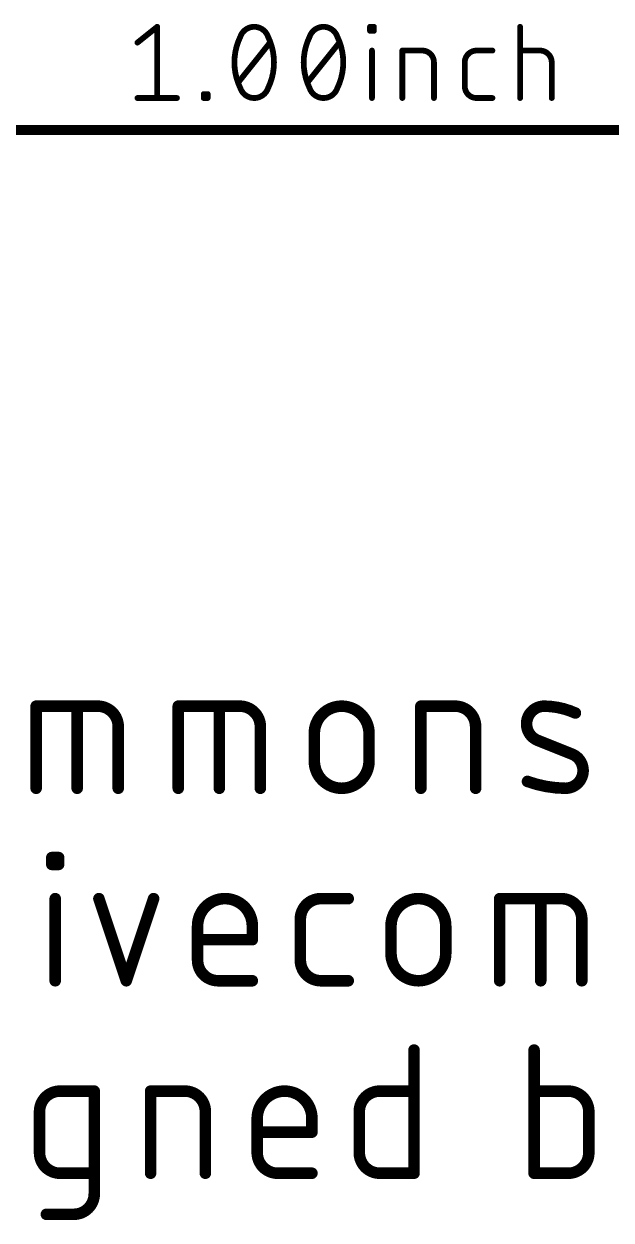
# Model space of a CAD drawing. Extents: x -28.1 to 58.5, y -25.8 to 33.8.
# Drawn here: x 8.48 to 16.23, y -25.81 to -10.03 of the extents above; entities that cross this region are included whole.
import ezdxf

# ---------------------------------------------------------------- set-up
doc = ezdxf.new("R2010")
doc.units = 0
doc.layers.add('47', color=253, linetype='CONTINUOUS')
doc.layers.add('51', color=253, linetype='CONTINUOUS')

msp = doc.modelspace()

# ---------------------------------------------------------------- linework, layer by layer
at = {"layer": '47'}
for points, const_width in [([(9.98, -10.2769), (10.2411, -10.0681)], 0.0762), ([(10.2411, -10.0681), (10.2411, -11.0079)], 0.0762), ([(13.0496, -10.1203), (13.0496, -10.0681)], 0.0762), ([(13.0496, -10.0681), (13.1018, -10.0681)], 0.0762), ([(13.1018, -10.1203), (13.0496, -10.1203)], 0.0762), ([(13.1018, -10.0681), (13.1018, -10.1203)], 0.0762), ([(15.0309, -11.0079), (15.0309, -10.0681)], 0.0762), ([(11.3124, -10.7991), (11.7301, -10.2769)], 0.0762), ([(12.2268, -10.7991), (12.6445, -10.2769)], 0.0762), ([(13.0757, -11.0079), (13.0757, -10.3814)], 0.0762), ([(13.4764, -11.0079), (13.4764, -10.3814)], 0.0762), ([(13.4764, -10.3814), (13.7375, -10.3814)], 0.0762), ([(14.4571, -10.3814), (14.6659, -10.3814)], 0.0762), ([(15.0309, -10.3814), (15.292, -10.3814)], 0.0762), ([(13.8941, -10.538), (13.8941, -11.0079)], 0.0762), ([(14.3004, -10.8513), (14.3004, -10.538)], 0.0762), ([(15.4486, -10.538), (15.4486, -11.0079)], 0.0762), ([(9.98, -11.0079), (10.5021, -11.0079)], 0.0762), ([(10.855, -11.0079), (10.855, -10.9557)], 0.0762), ([(10.855, -10.9557), (10.9072, -10.9557)], 0.0762), ([(10.9072, -11.0079), (10.855, -11.0079)], 0.0762), ([(10.9072, -10.9557), (10.9072, -11.0079)], 0.0762), ([(14.6659, -11.0079), (14.4571, -11.0079)], 0.0762), ([(0.065, -11.43), (25.335, -11.43)], 0.13)]:
    msp.add_lwpolyline(points, dxfattribs=dict(at, const_width=const_width))
for points, const_width in [([(10.2601, -10.0681, 1), (10.222, -10.0681)], 0.0381), ([(10.253, -10.083, 1), (10.2292, -10.0532)], 0.0381), ([(11.5212, -10.0681, 0.3205), (11.3385, -10.1986)], 0.0762), ([(11.704, -10.1986, 0.3205), (11.5212, -10.0681)], 0.0762), ([(11.5212, -10.0491, 1), (11.5212, -10.0871)], 0.0381), ([(11.5212, -10.0871, 1), (11.5212, -10.0491)], 0.0381), ([(12.4356, -10.0681, 0.3205), (12.2529, -10.1986)], 0.0762), ([(12.6184, -10.1986, 0.3205), (12.4356, -10.0681)], 0.0762), ([(12.4356, -10.0491, 1), (12.4356, -10.0871)], 0.0381), ([(12.4356, -10.0871, 1), (12.4356, -10.0491)], 0.0381), ([(13.0686, -10.0681, 1), (13.0305, -10.0681)], 0.0381), ([(13.0305, -10.1203, 1), (13.0686, -10.1203)], 0.0381), ([(13.0496, -10.0491, 1), (13.0496, -10.0872)], 0.0381), ([(13.0496, -10.1013, 1), (13.0496, -10.1394)], 0.0381), ([(13.1208, -10.0681, 1), (13.0827, -10.0681)], 0.0381), ([(13.0827, -10.1203, 1), (13.1208, -10.1203)], 0.0381), ([(13.1018, -10.0872, 1), (13.1018, -10.0491)], 0.0381), ([(13.1018, -10.1394, 1), (13.1018, -10.1013)], 0.0381), ([(15.05, -10.0681, 1), (15.0119, -10.0681)], 0.0381), ([(9.9681, -10.2621, 1), (9.9919, -10.2918)], 0.0381), ([(11.3385, -10.1986, 0.1139), (11.2602, -10.538)], 0.0762), ([(11.3205, -10.1924, 1), (11.3565, -10.2048)], 0.0381), ([(11.3556, -10.207, 1), (11.3214, -10.1903)], 0.0381), ([(11.7211, -10.1903, 1), (11.6868, -10.207)], 0.0381), ([(11.7823, -10.538, 0.1139), (11.704, -10.1986)], 0.0762), ([(11.6859, -10.2048, 1), (11.722, -10.1925)], 0.0381), ([(11.7449, -10.2888, 1), (11.7152, -10.265)], 0.0381), ([(12.2529, -10.1986, 0.1139), (12.1746, -10.538)], 0.0762), ([(12.2349, -10.1924, 1), (12.2709, -10.2048)], 0.0381), ([(12.27, -10.207, 1), (12.2358, -10.1903)], 0.0381), ([(12.6355, -10.1903, 1), (12.6012, -10.207)], 0.0381), ([(12.6967, -10.538, 0.1139), (12.6184, -10.1986)], 0.0762), ([(12.6003, -10.2048, 1), (12.6364, -10.1925)], 0.0381), ([(12.6593, -10.2888, 1), (12.6296, -10.265)], 0.0381), ([(13.0947, -10.3814, 1), (13.0566, -10.3814)], 0.0381), ([(13.4764, -10.3623, 1), (13.4764, -10.4004)], 0.0381), ([(13.4955, -10.3814, 1), (13.4574, -10.3814)], 0.0381), ([(13.7375, -10.3623, 1), (13.7375, -10.4004)], 0.0381), ([(13.8941, -10.538, 0.4142), (13.7375, -10.3814)], 0.0762), ([(13.7375, -10.4004, 1), (13.7375, -10.3623)], 0.0381), ([(14.4571, -10.3814, 0.4142), (14.3004, -10.538)], 0.0762), ([(14.4571, -10.3623, 1), (14.4571, -10.4004)], 0.0381), ([(14.4571, -10.4004, 1), (14.4571, -10.3623)], 0.0381), ([(14.6659, -10.4004, 1), (14.6659, -10.3623)], 0.0381), ([(15.0309, -10.3623, 1), (15.0309, -10.4004)], 0.0381), ([(15.292, -10.3623, 1), (15.292, -10.4004)], 0.0381), ([(15.4486, -10.538, 0.4142), (15.292, -10.3814)], 0.0762), ([(15.292, -10.4004, 1), (15.292, -10.3623)], 0.0381), ([(11.2792, -10.538, 1), (11.2411, -10.538)], 0.0381), ([(11.2411, -10.538, 1), (11.2792, -10.538)], 0.0381), ([(11.2602, -10.538, 0.1139), (11.3385, -10.8774)], 0.0762), ([(11.704, -10.8774, 0.1139), (11.7823, -10.538)], 0.0762), ([(11.8013, -10.538, 1), (11.7632, -10.538)], 0.0381), ([(11.7632, -10.538, 1), (11.8013, -10.538)], 0.0381), ([(12.1936, -10.538, 1), (12.1555, -10.538)], 0.0381), ([(12.1555, -10.538, 1), (12.1936, -10.538)], 0.0381), ([(12.1746, -10.538, 0.1139), (12.2529, -10.8774)], 0.0762), ([(12.6184, -10.8774, 0.1139), (12.6967, -10.538)], 0.0762), ([(12.7157, -10.538, 1), (12.6776, -10.538)], 0.0381), ([(12.6776, -10.538, 1), (12.7157, -10.538)], 0.0381), ([(13.9132, -10.538, 1), (13.8751, -10.538)], 0.0381), ([(13.8751, -10.538, 1), (13.9132, -10.538)], 0.0381), ([(14.3195, -10.538, 1), (14.2814, -10.538)], 0.0381), ([(14.2814, -10.538, 1), (14.3195, -10.538)], 0.0381), ([(15.4677, -10.538, 1), (15.4296, -10.538)], 0.0381), ([(15.4296, -10.538, 1), (15.4677, -10.538)], 0.0381), ([(11.2975, -10.7872, 1), (11.3272, -10.811)], 0.0381), ([(11.3385, -10.8774, 0.3205), (11.5212, -11.0079)], 0.0762), ([(11.3565, -10.8712, 1), (11.3205, -10.8836)], 0.0381), ([(11.3214, -10.8857, 1), (11.3556, -10.869)], 0.0381), ([(11.5212, -11.0079, 0.3205), (11.704, -10.8774)], 0.0762), ([(11.6868, -10.869, 1), (11.7211, -10.8857)], 0.0381), ([(11.722, -10.8836, 1), (11.6859, -10.8712)], 0.0381), ([(12.2119, -10.7872, 1), (12.2416, -10.811)], 0.0381), ([(12.2529, -10.8774, 0.3205), (12.4356, -11.0079)], 0.0762), ([(12.2709, -10.8712, 1), (12.2349, -10.8836)], 0.0381), ([(12.2358, -10.8857, 1), (12.27, -10.869)], 0.0381), ([(12.4356, -11.0079, 0.3205), (12.6184, -10.8774)], 0.0762), ([(12.6012, -10.869, 1), (12.6355, -10.8857)], 0.0381), ([(12.6364, -10.8836, 1), (12.6003, -10.8712)], 0.0381), ([(14.3004, -10.8513, 0.4142), (14.4571, -11.0079)], 0.0762), ([(14.3195, -10.8513, 1), (14.2814, -10.8513)], 0.0381), ([(14.2814, -10.8513, 1), (14.3195, -10.8513)], 0.0381), ([(9.98, -10.9889, 1), (9.98, -11.027)], 0.0381), ([(10.222, -11.0079, 1), (10.2601, -11.0079)], 0.0381), ([(10.5021, -11.027, 1), (10.5021, -10.9889)], 0.0381), ([(10.855, -10.9366, 1), (10.855, -10.9747)], 0.0381), ([(10.855, -10.9889, 1), (10.855, -11.027)], 0.0381), ([(10.8741, -10.9557, 1), (10.836, -10.9557)], 0.0381), ([(10.836, -11.0079, 1), (10.8741, -11.0079)], 0.0381), ([(10.9263, -10.9557, 1), (10.8882, -10.9557)], 0.0381), ([(10.8882, -11.0079, 1), (10.9263, -11.0079)], 0.0381), ([(10.9072, -10.9747, 1), (10.9072, -10.9366)], 0.0381), ([(10.9072, -11.027, 1), (10.9072, -10.9889)], 0.0381), ([(11.5212, -10.9889, 1), (11.5212, -11.0269)], 0.0381), ([(11.5212, -11.0269, 1), (11.5212, -10.9889)], 0.0381), ([(12.4356, -10.9889, 1), (12.4356, -11.0269)], 0.0381), ([(12.4356, -11.0269, 1), (12.4356, -10.9889)], 0.0381), ([(13.0566, -11.0079, 1), (13.0947, -11.0079)], 0.0381), ([(13.4574, -11.0079, 1), (13.4955, -11.0079)], 0.0381), ([(13.8751, -11.0079, 1), (13.9132, -11.0079)], 0.0381), ([(14.4571, -10.9889, 1), (14.4571, -11.027)], 0.0381), ([(14.4571, -11.027, 1), (14.4571, -10.9889)], 0.0381), ([(14.6659, -11.027, 1), (14.6659, -10.9889)], 0.0381), ([(15.0119, -11.0079, 1), (15.05, -11.0079)], 0.0381), ([(15.4296, -11.0079, 1), (15.4677, -11.0079)], 0.0381)]:
    msp.add_lwpolyline(points, format="xyb", dxfattribs=dict(at, const_width=const_width))
at = {"layer": '51', "const_width": 0.1524}
for points in [[(8.6431, -20.1168), (8.6431, -19.0331)], [(8.6431, -19.0331), (9.4559, -19.0331)], [(9.1849, -20.1168), (9.1849, -19.0331)], [(10.5188, -20.1168), (10.5188, -19.0331)], [(10.5188, -19.0331), (11.3316, -19.0331)], [(11.0607, -20.1168), (11.0607, -19.0331)], [(13.7215, -20.1168), (13.7215, -19.0331)], [(13.7215, -19.0331), (14.173, -19.0331)], [(9.7268, -19.304), (9.7268, -20.1168)], [(11.6026, -19.304), (11.6026, -20.1168)], [(14.444, -19.304), (14.444, -20.1168)], [(12.3147, -19.7556), (12.3147, -19.3943)], [(13.0372, -19.3943), (13.0372, -19.7556)], [(15.7153, -19.6652), (15.2638, -19.4846)], [(8.8496, -21.1215), (8.8496, -21.0312)], [(8.8496, -21.0312), (8.9399, -21.0312)], [(8.9399, -21.0312), (8.9399, -21.1215)], [(8.9399, -21.1215), (8.8496, -21.1215)], [(8.8948, -22.6568), (8.8948, -21.5731)], [(9.4714, -21.5731), (9.8327, -22.6568)], [(9.8327, -22.6568), (10.1939, -21.5731)], [(12.4014, -21.5731), (12.7627, -21.5731)], [(14.7617, -22.6568), (14.7617, -21.5731)], [(14.7617, -21.5731), (15.5745, -21.5731)], [(15.3036, -22.6568), (15.3036, -21.5731)], [(12.1305, -22.3859), (12.1305, -21.844)], [(15.8455, -21.844), (15.8455, -22.6568)], [(10.774, -22.3859), (10.774, -21.9343)], [(11.4965, -21.9343), (11.4965, -22.1149)], [(13.3271, -22.2956), (13.3271, -21.9343)], [(14.0496, -21.9343), (14.0496, -22.2956)], [(11.4965, -22.1149), (10.774, -22.1149)], [(11.4965, -22.6568), (11.0449, -22.6568)], [(12.7627, -22.6568), (12.4014, -22.6568)], [(13.6308, -23.5712), (13.6308, -25.1968)], [(15.2155, -23.5712), (15.2155, -25.1968)], [(8.9588, -24.1131), (9.4104, -24.1131)], [(9.4104, -24.1131), (9.4104, -25.4677)], [(10.1541, -25.1968), (10.1541, -24.1131)], [(10.1541, -24.1131), (10.6057, -24.1131)], [(13.1792, -24.1131), (13.6308, -24.1131)], [(15.6671, -24.1131), (15.2155, -24.1131)], [(8.6879, -24.9259), (8.6879, -24.384)], [(10.8766, -24.384), (10.8766, -25.1968)], [(12.9083, -24.9259), (12.9083, -24.384)], [(15.938, -24.9259), (15.938, -24.384)], [(11.5609, -24.9259), (11.5609, -24.4743)], [(12.2834, -24.4743), (12.2834, -24.6549)], [(12.2834, -24.6549), (11.5609, -24.6549)], [(9.4104, -25.1968), (8.9588, -25.1968)], [(12.2834, -25.1968), (11.8318, -25.1968)], [(13.6308, -25.1968), (13.1792, -25.1968)], [(15.2155, -25.1968), (15.6671, -25.1968)], [(9.1394, -25.7387), (8.7782, -25.7387)]]:
    msp.add_lwpolyline(points, dxfattribs=at)
at = {"layer": '51'}
for points, const_width in [([(8.6812, -19.0331, 1), (8.605, -19.0331)], 0.0762), ([(8.6431, -18.995, 1), (8.6431, -19.0712)], 0.0762), ([(9.223, -19.0331, 1), (9.1468, -19.0331)], 0.0762), ([(9.7268, -19.304, 0.4142), (9.4559, -19.0331)], 0.1524), ([(9.4559, -18.995, 1), (9.4559, -19.0712)], 0.0762), ([(9.4559, -19.0712, 1), (9.4559, -18.995)], 0.0762), ([(10.5569, -19.0331, 1), (10.4807, -19.0331)], 0.0762), ([(10.5188, -18.995, 1), (10.5188, -19.0712)], 0.0762), ([(11.0988, -19.0331, 1), (11.0226, -19.0331)], 0.0762), ([(11.6026, -19.304, 0.4142), (11.3316, -19.0331)], 0.1524), ([(11.3316, -18.995, 1), (11.3316, -19.0712)], 0.0762), ([(11.3316, -19.0712, 1), (11.3316, -18.995)], 0.0762), ([(13.0372, -19.3943, 1), (12.3147, -19.3943)], 0.1524), ([(13.7596, -19.0331, 1), (13.6834, -19.0331)], 0.0762), ([(13.7215, -18.995, 1), (13.7215, -19.0712)], 0.0762), ([(14.444, -19.304, 0.4142), (14.173, -19.0331)], 0.1524), ([(14.173, -18.995, 1), (14.173, -19.0712)], 0.0762), ([(14.173, -19.0712, 1), (14.173, -18.995)], 0.0762), ([(15.3541, -19.0331, 0.8318), (15.2638, -19.4846)], 0.1524), ([(15.3546, -18.995, 1), (15.3535, -19.0712)], 0.0762), ([(15.7605, -19.1234, 0.1026), (15.3541, -19.0331)], 0.1524), ([(15.3535, -19.0712, 1), (15.3546, -18.995)], 0.0762), ([(15.7448, -19.1581, 1), (15.7761, -19.0886)], 0.0762), ([(9.7649, -19.304, 1), (9.6887, -19.304)], 0.0762), ([(11.6407, -19.304, 1), (11.5645, -19.304)], 0.0762), ([(14.4821, -19.304, 1), (14.4059, -19.304)], 0.0762), ([(9.6887, -19.304, 1), (9.7649, -19.304)], 0.0762), ([(11.5645, -19.304, 1), (11.6407, -19.304)], 0.0762), ([(12.3528, -19.3943, 1), (12.2766, -19.3943)], 0.0762), ([(12.2766, -19.3943, 1), (12.3528, -19.3943)], 0.0762), ([(13.0753, -19.3943, 1), (12.9991, -19.3943)], 0.0762), ([(12.9991, -19.3943, 1), (13.0753, -19.3943)], 0.0762), ([(14.4059, -19.304, 1), (14.4821, -19.304)], 0.0762), ([(15.2779, -19.4493, 1), (15.2496, -19.52)], 0.0762), ([(15.2496, -19.52, 1), (15.2779, -19.4492)], 0.0762), ([(12.3147, -19.7556, 1), (13.0372, -19.7556)], 0.1524), ([(12.3528, -19.7556, 1), (12.2766, -19.7556)], 0.0762), ([(12.2766, -19.7556, 1), (12.3528, -19.7556)], 0.0762), ([(13.0753, -19.7556, 1), (12.9991, -19.7556)], 0.0762), ([(12.9991, -19.7556, 1), (13.0753, -19.7556)], 0.0762), ([(15.625, -20.1168, 0.8318), (15.7153, -19.6652)], 0.1524), ([(15.7295, -19.6299, 1), (15.7012, -19.7006)], 0.0762), ([(15.7012, -19.7006, 1), (15.7295, -19.6299)], 0.0762), ([(15.1412, -19.9906, 1), (15.1154, -20.0623)], 0.0762), ([(15.1283, -20.0265, 0.083), (15.625, -20.1168)], 0.1524), ([(15.6255, -20.0787, 1), (15.6245, -20.1549)], 0.0762), ([(15.6245, -20.1549, 1), (15.6255, -20.0787)], 0.0762), ([(8.605, -20.1168, 1), (8.6812, -20.1168)], 0.0762), ([(9.1468, -20.1168, 1), (9.223, -20.1168)], 0.0762), ([(9.6887, -20.1168, 1), (9.7649, -20.1168)], 0.0762), ([(10.4807, -20.1168, 1), (10.5569, -20.1168)], 0.0762), ([(11.0226, -20.1168, 1), (11.0988, -20.1168)], 0.0762), ([(11.5645, -20.1168, 1), (11.6407, -20.1168)], 0.0762), ([(13.6834, -20.1168, 1), (13.7596, -20.1168)], 0.0762), ([(14.4059, -20.1168, 1), (14.4821, -20.1168)], 0.0762), ([(8.8877, -21.0312, 1), (8.8115, -21.0312)], 0.0762), ([(8.8496, -20.9931, 1), (8.8496, -21.0693)], 0.0762), ([(8.978, -21.0312, 1), (8.9018, -21.0312)], 0.0762), ([(8.9399, -21.0693, 1), (8.9399, -20.9931)], 0.0762), ([(8.8496, -21.0834, 1), (8.8496, -21.1596)], 0.0762), ([(8.8115, -21.1215, 1), (8.8877, -21.1215)], 0.0762), ([(8.9018, -21.1215, 1), (8.978, -21.1215)], 0.0762), ([(8.9399, -21.1596, 1), (8.9399, -21.0834)], 0.0762), ([(8.9329, -21.5731, 1), (8.8567, -21.5731)], 0.0762), ([(9.5076, -21.561, 1), (9.4353, -21.5851)], 0.0762), ([(10.23, -21.5851, 1), (10.1578, -21.561)], 0.0762), ([(11.4965, -21.9343, 1), (10.774, -21.9343)], 0.1524), ([(12.4014, -21.5731, 0.4142), (12.1305, -21.844)], 0.1524), ([(12.4014, -21.535, 1), (12.4014, -21.6112)], 0.0762), ([(12.4014, -21.6112, 1), (12.4014, -21.535)], 0.0762), ([(12.7627, -21.6112, 1), (12.7627, -21.535)], 0.0762), ([(14.0496, -21.9343, 1), (13.3271, -21.9343)], 0.1524), ([(14.7998, -21.5731, 1), (14.7236, -21.5731)], 0.0762), ([(14.7617, -21.535, 1), (14.7617, -21.6112)], 0.0762), ([(15.3417, -21.5731, 1), (15.2655, -21.5731)], 0.0762), ([(15.8455, -21.844, 0.4142), (15.5745, -21.5731)], 0.1524), ([(15.5745, -21.535, 1), (15.5745, -21.6112)], 0.0762), ([(15.5745, -21.6112, 1), (15.5745, -21.535)], 0.0762), ([(12.1686, -21.844, 1), (12.0924, -21.844)], 0.0762), ([(15.8836, -21.844, 1), (15.8074, -21.844)], 0.0762), ([(10.8121, -21.9343, 1), (10.7359, -21.9343)], 0.0762), ([(10.7359, -21.9343, 1), (10.8121, -21.9343)], 0.0762), ([(11.5346, -21.9343, 1), (11.4584, -21.9343)], 0.0762), ([(11.4584, -21.9343, 1), (11.5346, -21.9343)], 0.0762), ([(12.0924, -21.844, 1), (12.1686, -21.844)], 0.0762), ([(13.3652, -21.9343, 1), (13.289, -21.9343)], 0.0762), ([(13.289, -21.9343, 1), (13.3652, -21.9343)], 0.0762), ([(14.0877, -21.9343, 1), (14.0115, -21.9343)], 0.0762), ([(14.0115, -21.9343, 1), (14.0877, -21.9343)], 0.0762), ([(15.8074, -21.844, 1), (15.8836, -21.844)], 0.0762), ([(10.774, -22.0768, 1), (10.774, -22.153)], 0.0762), ([(11.4584, -22.1149, 1), (11.5346, -22.1149)], 0.0762), ([(11.4965, -22.153, 1), (11.4965, -22.0768)], 0.0762), ([(13.3271, -22.2956, 1), (14.0496, -22.2956)], 0.1524), ([(13.3652, -22.2956, 1), (13.289, -22.2956)], 0.0762), ([(14.0877, -22.2956, 1), (14.0115, -22.2956)], 0.0762), ([(10.774, -22.3859, 0.4142), (11.0449, -22.6568)], 0.1524), ([(10.8121, -22.3859, 1), (10.7359, -22.3859)], 0.0762), ([(10.7359, -22.3859, 1), (10.8121, -22.3859)], 0.0762), ([(12.1305, -22.3859, 0.4142), (12.4014, -22.6568)], 0.1524), ([(12.1686, -22.3859, 1), (12.0924, -22.3859)], 0.0762), ([(12.0924, -22.3859, 1), (12.1686, -22.3859)], 0.0762), ([(13.289, -22.2956, 1), (13.3652, -22.2956)], 0.0762), ([(14.0115, -22.2956, 1), (14.0877, -22.2956)], 0.0762), ([(8.8567, -22.6568, 1), (8.9329, -22.6568)], 0.0762), ([(9.7965, -22.6448, 1), (9.8688, -22.6688)], 0.0762), ([(9.7965, -22.6688, 1), (9.8688, -22.6448)], 0.0762), ([(11.0449, -22.6187, 1), (11.0449, -22.6949)], 0.0762), ([(11.0449, -22.6949, 1), (11.0449, -22.6187)], 0.0762), ([(11.4965, -22.6949, 1), (11.4965, -22.6187)], 0.0762), ([(12.4014, -22.6187, 1), (12.4014, -22.6949)], 0.0762), ([(12.4014, -22.6949, 1), (12.4014, -22.6187)], 0.0762), ([(12.7627, -22.6949, 1), (12.7627, -22.6187)], 0.0762), ([(14.7236, -22.6568, 1), (14.7998, -22.6568)], 0.0762), ([(15.2655, -22.6568, 1), (15.3417, -22.6568)], 0.0762), ([(15.8074, -22.6568, 1), (15.8836, -22.6568)], 0.0762), ([(13.6689, -23.5712, 1), (13.5927, -23.5712)], 0.0762), ([(15.2536, -23.5712, 1), (15.1774, -23.5712)], 0.0762), ([(8.9588, -24.1131, 0.4142), (8.6879, -24.384)], 0.1524), ([(8.9588, -24.075, 1), (8.9588, -24.1512)], 0.0762), ([(8.9588, -24.1512, 1), (8.9588, -24.075)], 0.0762), ([(9.4485, -24.1131, 1), (9.3723, -24.1131)], 0.0762), ([(9.4104, -24.1512, 1), (9.4104, -24.075)], 0.0762), ([(10.1922, -24.1131, 1), (10.116, -24.1131)], 0.0762), ([(10.1541, -24.075, 1), (10.1541, -24.1512)], 0.0762), ([(10.8766, -24.384, 0.4142), (10.6057, -24.1131)], 0.1524), ([(10.6057, -24.075, 1), (10.6057, -24.1512)], 0.0762), ([(10.6057, -24.1512, 1), (10.6057, -24.075)], 0.0762), ([(12.2834, -24.4743, 1), (11.5609, -24.4743)], 0.1524), ([(13.1792, -24.1131, 0.4142), (12.9083, -24.384)], 0.1524), ([(13.1792, -24.075, 1), (13.1792, -24.1512)], 0.0762), ([(13.1792, -24.1512, 1), (13.1792, -24.075)], 0.0762), ([(13.6308, -24.1512, 1), (13.6308, -24.075)], 0.0762), ([(15.2155, -24.075, 1), (15.2155, -24.1512)], 0.0762), ([(15.938, -24.384, 0.4142), (15.6671, -24.1131)], 0.1524), ([(15.6671, -24.075, 1), (15.6671, -24.1512)], 0.0762), ([(15.6671, -24.1512, 1), (15.6671, -24.075)], 0.0762), ([(8.726, -24.384, 1), (8.6498, -24.384)], 0.0762), ([(10.9147, -24.384, 1), (10.8385, -24.384)], 0.0762), ([(12.9464, -24.384, 1), (12.8702, -24.384)], 0.0762), ([(15.9761, -24.384, 1), (15.8999, -24.384)], 0.0762), ([(8.6498, -24.384, 1), (8.726, -24.384)], 0.0762), ([(10.8385, -24.384, 1), (10.9147, -24.384)], 0.0762), ([(11.599, -24.4743, 1), (11.5228, -24.4743)], 0.0762), ([(11.5228, -24.4743, 1), (11.599, -24.4743)], 0.0762), ([(12.3215, -24.4743, 1), (12.2453, -24.4743)], 0.0762), ([(12.2453, -24.4743, 1), (12.3215, -24.4743)], 0.0762), ([(12.8702, -24.384, 1), (12.9464, -24.384)], 0.0762), ([(15.8999, -24.384, 1), (15.9761, -24.384)], 0.0762), ([(11.5609, -24.6168, 1), (11.5609, -24.693)], 0.0762), ([(12.2453, -24.6549, 1), (12.3215, -24.6549)], 0.0762), ([(12.2834, -24.693, 1), (12.2834, -24.6168)], 0.0762), ([(8.6879, -24.9259, 0.4142), (8.9588, -25.1968)], 0.1524), ([(8.726, -24.9259, 1), (8.6498, -24.9259)], 0.0762), ([(8.6498, -24.9259, 1), (8.726, -24.9259)], 0.0762), ([(11.5609, -24.9259, 0.4142), (11.8318, -25.1968)], 0.1524), ([(11.599, -24.9259, 1), (11.5228, -24.9259)], 0.0762), ([(11.5228, -24.9259, 1), (11.599, -24.9259)], 0.0762), ([(12.9083, -24.9259, 0.4142), (13.1792, -25.1968)], 0.1524), ([(12.9464, -24.9259, 1), (12.8702, -24.9259)], 0.0762), ([(12.8702, -24.9259, 1), (12.9464, -24.9259)], 0.0762), ([(15.6671, -25.1968, 0.4142), (15.938, -24.9259)], 0.1524), ([(15.9761, -24.9259, 1), (15.8999, -24.9259)], 0.0762), ([(15.8999, -24.9259, 1), (15.9761, -24.9259)], 0.0762), ([(8.9588, -25.1587, 1), (8.9588, -25.2349)], 0.0762), ([(8.9588, -25.2349, 1), (8.9588, -25.1587)], 0.0762), ([(9.4104, -25.2349, 1), (9.4104, -25.1587)], 0.0762), ([(10.116, -25.1968, 1), (10.1922, -25.1968)], 0.0762), ([(10.8385, -25.1968, 1), (10.9147, -25.1968)], 0.0762), ([(11.8318, -25.1587, 1), (11.8318, -25.2349)], 0.0762), ([(11.8318, -25.2349, 1), (11.8318, -25.1587)], 0.0762), ([(12.2834, -25.2349, 1), (12.2834, -25.1587)], 0.0762), ([(13.1792, -25.1587, 1), (13.1792, -25.2349)], 0.0762), ([(13.1792, -25.2349, 1), (13.1792, -25.1587)], 0.0762), ([(13.5927, -25.1968, 1), (13.6689, -25.1968)], 0.0762), ([(13.6308, -25.2349, 1), (13.6308, -25.1587)], 0.0762), ([(15.2155, -25.1587, 1), (15.2155, -25.2349)], 0.0762), ([(15.1774, -25.1968, 1), (15.2536, -25.1968)], 0.0762), ([(15.6671, -25.1587, 1), (15.6671, -25.2349)], 0.0762), ([(15.6671, -25.2349, 1), (15.6671, -25.1587)], 0.0762), ([(9.1394, -25.7387, 0.4142), (9.4104, -25.4677)], 0.1524), ([(9.4485, -25.4677, 1), (9.3723, -25.4677)], 0.0762), ([(9.3723, -25.4677, 1), (9.4485, -25.4677)], 0.0762), ([(8.7782, -25.7006, 1), (8.7782, -25.7768)], 0.0762), ([(9.1394, -25.7006, 1), (9.1394, -25.7768)], 0.0762), ([(9.1394, -25.7768, 1), (9.1394, -25.7006)], 0.0762)]:
    msp.add_lwpolyline(points, format="xyb", dxfattribs=dict(at, const_width=const_width))

doc.saveas('drawing.dxf')
